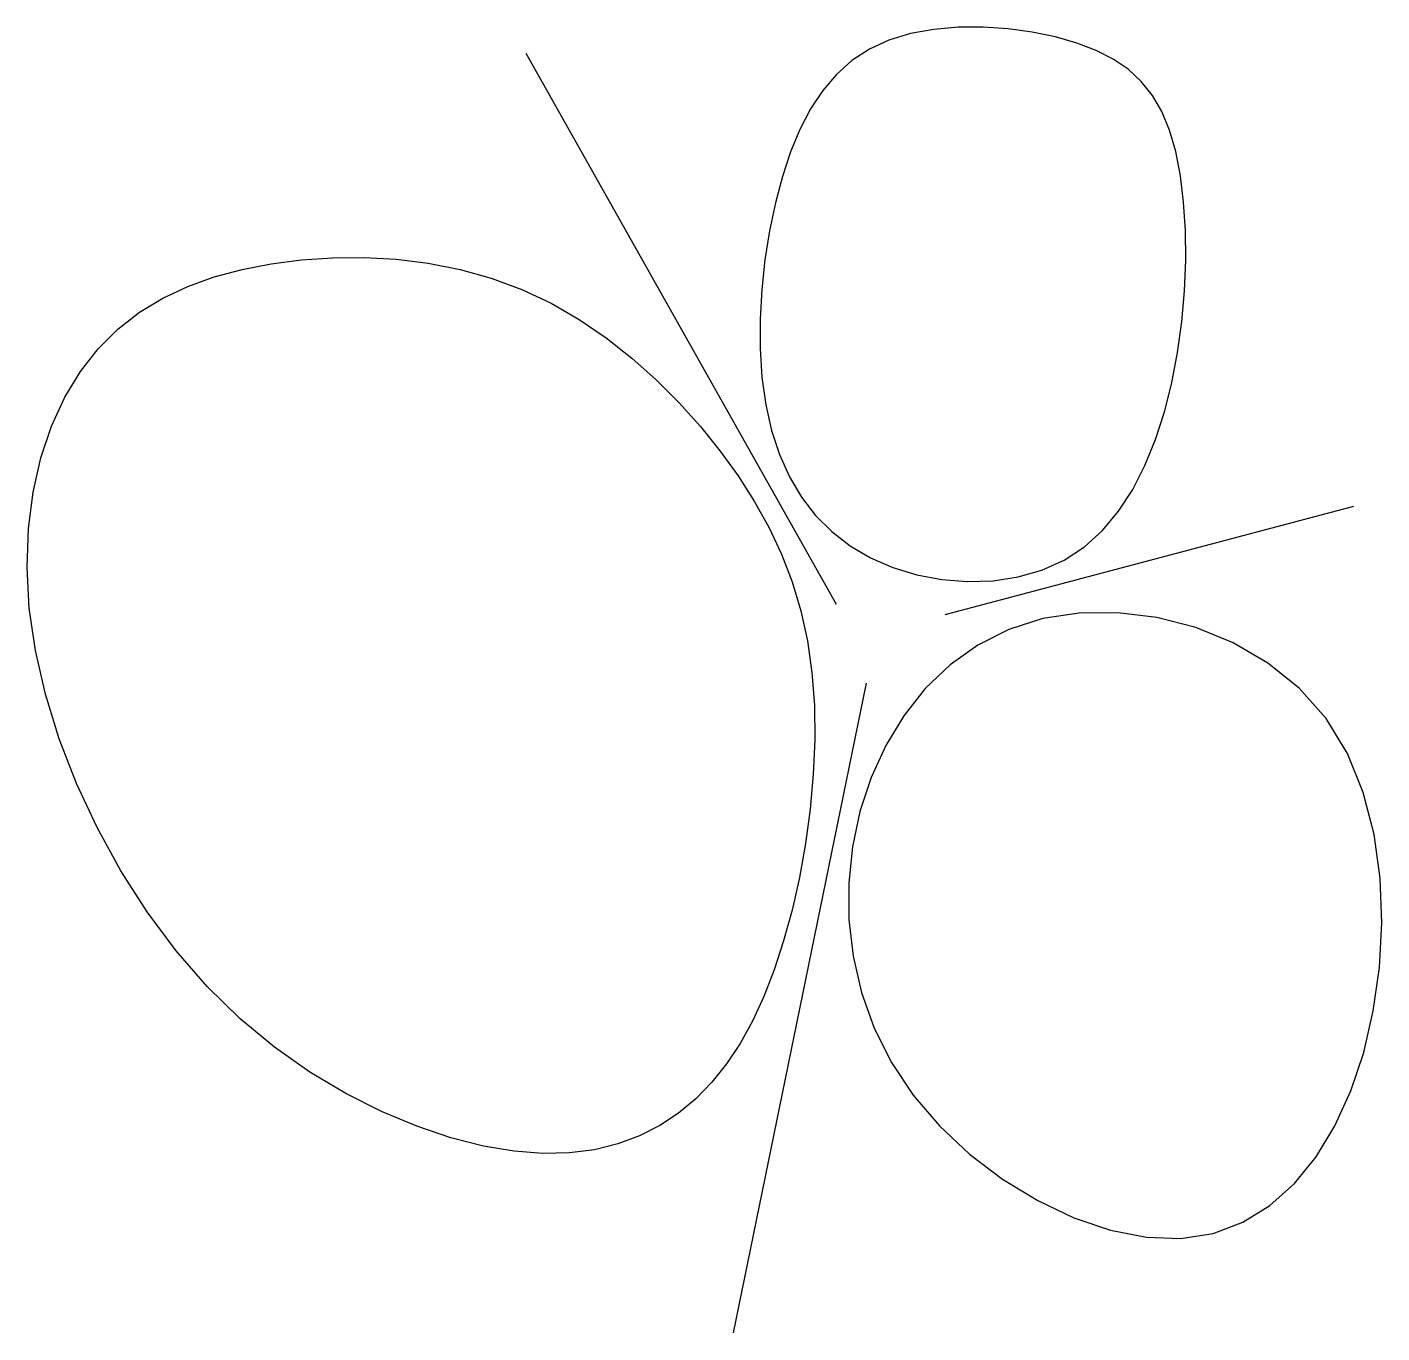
# Model space of a CAD drawing. Header units: metres. Extents: x 3285.24028 to 3285.24328, y 986.63571 to 986.63861.
import ezdxf

# ---------------------------------------------------------------- set-up
doc = ezdxf.new("R2010")
doc.units = ezdxf.units.M
doc.header["$MEASUREMENT"] = 0
doc.layers.get('0').update_dxf_attribs({"color": 73, "linetype": 'CONTINUOUS'})

msp = doc.modelspace()

# ---------------------------------------------------------------- linework, layer by layer
at = {"color": 1, "linetype": 'Continuous'}
for p, q in [((3285.2420749, 986.6373247), (3285.2413861, 986.6385481)), ((3285.2423154, 986.6373029), (3285.2432228, 986.6375432)), ((3285.2421405, 986.63715), (3285.2418453, 986.6357082))]:
    msp.add_line(p, q, dxfattribs=at)
at = {"color": 2, "linetype": 'Continuous'}
for points in [[(3285.2419548, 986.6382749), (3285.2419391, 986.6382162), (3285.2419261, 986.6381541), (3285.2419158, 986.6380897), (3285.2419087, 986.6380241), (3285.2419051, 986.6379581), (3285.2419052, 986.6378928), (3285.2419092, 986.6378293), (3285.2419176, 986.6377684), (3285.2419304, 986.6377112), (3285.2419479, 986.6376578), (3285.24197, 986.6376085), (3285.2419967, 986.6375634), (3285.242028, 986.6375227), (3285.2420639, 986.6374866), (3285.2421046, 986.6374552), (3285.2421499, 986.6374286), (3285.2421997, 986.6374072), (3285.2422529, 986.637391), (3285.2423086, 986.6373806), (3285.2423653, 986.6373761), (3285.242422, 986.6373778), (3285.2424774, 986.6373861), (3285.2425304, 986.6374012), (3285.2425798, 986.6374235), (3285.2426246, 986.6374531), (3285.2426647, 986.6374895), (3285.2427004, 986.6375322), (3285.2427319, 986.6375804), (3285.2427592, 986.6376337), (3285.2427826, 986.6376913), (3285.2428023, 986.6377526), (3285.2428185, 986.6378171), (3285.2428312, 986.6378841), (3285.2428406, 986.6379525), (3285.2428467, 986.6380211), (3285.2428495, 986.638089), (3285.2428489, 986.6381549), (3285.242845, 986.6382178), (3285.2428379, 986.6382765), (3285.2428275, 986.63833), (3285.2428138, 986.6383774), (3285.2427966, 986.6384189), (3285.2427757, 986.638455), (3285.242751, 986.6384861), (3285.242722, 986.6385128), (3285.2426887, 986.6385356), (3285.2426508, 986.6385548), (3285.242608, 986.6385711), (3285.2425605, 986.6385847), (3285.2425091, 986.6385953), (3285.2424552, 986.6386027), (3285.2424, 986.6386065), (3285.2423447, 986.6386062), (3285.2422906, 986.6386015), (3285.2422389, 986.6385921), (3285.2421909, 986.6385775), (3285.2421476, 986.6385574), (3285.2421089, 986.638532), (3285.2420745, 986.6385013), (3285.242044, 986.6384656), (3285.2420171, 986.6384249), (3285.2419935, 986.6383795), (3285.2419728, 986.6383294)], [(3285.2408202, 986.6380808), (3285.2408873, 986.6380896), (3285.2409563, 986.6380944), (3285.2410266, 986.638095), (3285.2410976, 986.6380911), (3285.2411686, 986.6380824), (3285.2412391, 986.6380686), (3285.2413084, 986.6380494), (3285.2413759, 986.6380244), (3285.2414411, 986.6379936), (3285.2415037, 986.6379575), (3285.2415636, 986.6379167), (3285.2416205, 986.6378718), (3285.2416744, 986.6378236), (3285.2417251, 986.6377727), (3285.2417724, 986.6377198), (3285.2418161, 986.6376654), (3285.2418561, 986.6376102), (3285.2418922, 986.6375539), (3285.2419243, 986.6374962), (3285.2419523, 986.6374367), (3285.241976, 986.6373751), (3285.2419953, 986.6373111), (3285.2420101, 986.6372443), (3285.2420201, 986.6371743), (3285.2420255, 986.6371011), (3285.2420264, 986.6370255), (3285.2420231, 986.6369484), (3285.2420161, 986.6368709), (3285.2420057, 986.6367941), (3285.2419922, 986.6367191), (3285.2419759, 986.6366467), (3285.2419573, 986.6365781), (3285.2419365, 986.6365142), (3285.2419135, 986.6364549), (3285.2418883, 986.6364004), (3285.2418607, 986.6363505), (3285.2418305, 986.6363052), (3285.2417977, 986.6362644), (3285.2417621, 986.636228), (3285.2417237, 986.636196), (3285.2416822, 986.6361684), (3285.2416375, 986.6361455), (3285.2415894, 986.6361275), (3285.2415378, 986.6361148), (3285.2414823, 986.6361076), (3285.2414228, 986.6361064), (3285.2413592, 986.6361114), (3285.2412912, 986.6361229), (3285.2412188, 986.6361413), (3285.241143, 986.6361667), (3285.2410648, 986.6361993), (3285.2409854, 986.6362393), (3285.2409059, 986.6362869), (3285.2408274, 986.6363422), (3285.240751, 986.6364054), (3285.2406777, 986.6364768), (3285.2406088, 986.6365562), (3285.2405447, 986.6366425), (3285.2404862, 986.6367341), (3285.2404337, 986.6368297), (3285.240388, 986.6369279), (3285.2403495, 986.6370271), (3285.2403188, 986.637126), (3285.2402966, 986.6372231), (3285.2402832, 986.637317), (3285.2402783, 986.6374073), (3285.2402813, 986.6374933), (3285.2402918, 986.6375745), (3285.2403091, 986.6376506), (3285.2403327, 986.6377209), (3285.2403621, 986.637785), (3285.2403967, 986.6378424), (3285.240436, 986.6378927), (3285.2404798, 986.6379362), (3285.2405278, 986.6379735), (3285.2405796, 986.6380049), (3285.240635, 986.6380309), (3285.2406937, 986.6380519), (3285.2407556, 986.6380684)], [(3285.2421267, 986.6368653), (3285.24211, 986.6367871), (3285.2421018, 986.6367069), (3285.2421022, 986.6366257), (3285.2421116, 986.6365443), (3285.2421302, 986.6364637), (3285.2421584, 986.6363848), (3285.2421965, 986.6363085), (3285.2422447, 986.6362358), (3285.2423031, 986.6361675), (3285.2423699, 986.6361049), (3285.2424432, 986.6360493), (3285.2425211, 986.6360018), (3285.2426016, 986.6359636), (3285.2426827, 986.6359361), (3285.2427625, 986.6359204), (3285.2428389, 986.6359178), (3285.2429104, 986.6359291), (3285.2429763, 986.6359538), (3285.2430365, 986.6359909), (3285.2430908, 986.6360396), (3285.2431389, 986.6360988), (3285.2431807, 986.6361677), (3285.243216, 986.6362453), (3285.2432445, 986.6363306), (3285.2432659, 986.6364227), (3285.2432796, 986.6365193), (3285.243285, 986.6366183), (3285.2432812, 986.6367176), (3285.2432676, 986.6368147), (3285.2432436, 986.6369076), (3285.2432083, 986.6369941), (3285.2431611, 986.6370718), (3285.2431017, 986.6371389), (3285.2430321, 986.6371949), (3285.2429546, 986.6372399), (3285.2428717, 986.6372735), (3285.2427855, 986.6372959), (3285.2426987, 986.6373067), (3285.2426134, 986.637306), (3285.2425322, 986.6372936), (3285.242457, 986.6372696), (3285.2423883, 986.637235), (3285.2423265, 986.6371908), (3285.2422717, 986.6371381), (3285.2422241, 986.6370781), (3285.2421839, 986.6370119), (3285.2421514, 986.6369406)]]:
    msp.add_lwpolyline(points, close=True, dxfattribs=at)

doc.saveas('drawing.dxf')
